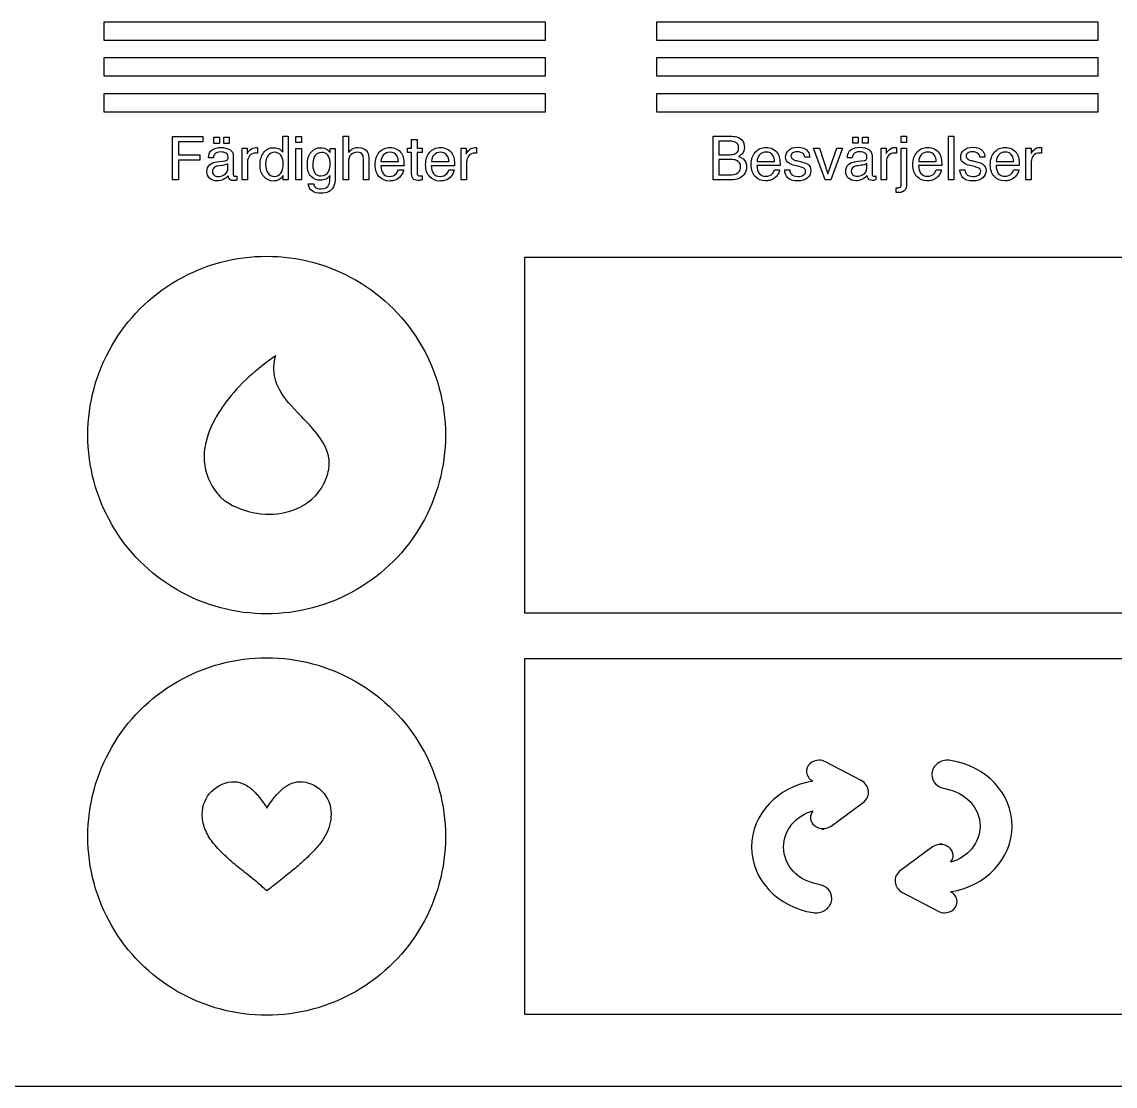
# Model space of a CAD drawing. Extents: x 4 to 970, y -4393 to 95029.
# Drawn here: x 169.9 to 322.6, y 43.5 to 192.3 of the extents above; entities that cross this region are included whole.
import ezdxf

# ---------------------------------------------------------------- set-up
doc = ezdxf.new("R2010")
doc.units = 0
doc.layers.get('0').update_dxf_attribs({"linetype": 'CONTINUOUS'})
doc.layers.add('Bottom', color=7, linetype='CONTINUOUS')
doc.layers.add('Top_etch', color=7, linetype='CONTINUOUS')

msp = doc.modelspace()

# ---------------------------------------------------------------- linework, layer by layer
at = {"color": 7}
for p, q in [((240.189023, 159.381337), (339.918143, 159.381337)), ((240.189023, 109.652217), (240.189023, 159.381337)), ((205.008372, 145.325694), (205.008372, 145.325694)), ((229.108146, 134.516788), (229.108146, 134.516788)), ((339.918143, 109.652217), (240.189023, 109.652217)), ((287.175409, 86.236802), (282.189415, 88.87356)), ((280.404827, 86.172508), (280.437265, 86.155311)), ((288.198499, 84.766486), (288.198632, 84.76646)), ((204.152204, 82.392483), (204.383819, 82.771683)), ((282.961893, 79.885347), (287.438431, 83.173271)), ((213.126388, 81.549805), (213.126388, 81.549805)), ((229.108146, 78.425131), (229.108146, 78.425131)), ((297.145253, 76.96485), (292.668741, 73.676926)), ((291.908646, 72.083711), (291.908831, 72.083763)), ((292.932028, 70.613458), (297.918074, 67.976673)), ((299.702636, 70.677725), (299.66988, 70.694923)), ((23.095017, 43.54609), (394.261525, 43.54609))]:
    msp.add_line(p, q, dxfattribs=at)
for points in [[(191.639617, 156.149252), (199.368153, 160.611324), (208.890101, 160.611324), (216.618636, 156.149252)], [(179.150108, 134.516788), (179.150108, 143.440931), (183.911082, 151.68718), (191.639617, 156.149252)], [(216.618636, 156.149252), (224.347171, 151.68718), (229.108146, 143.440931), (229.108146, 134.516788)], [(205.008372, 145.325694), (203.648016, 144.372117), (202.335233, 143.300856), (201.223586, 142.23825)], [(205.39334, 145.581832), (205.38699, 145.585271), (205.21382, 145.469339), (205.008372, 145.325694)], [(205.146775, 143.614102), (205.129577, 144.225014), (205.181409, 144.704399), (205.334947, 145.311851)], [(205.334947, 145.311851), (205.371697, 145.457224), (205.397653, 145.578371), (205.39334, 145.581832)], [(206.16759, 140.455699), (205.492824, 141.554651), (205.181383, 142.522074), (205.146775, 143.614102)], [(201.223586, 142.23825), (199.98867, 141.054499), (198.983015, 139.905358), (198.085469, 138.64719)], [(209.018079, 137.05674), (207.365756, 138.768335), (206.758008, 139.491737), (206.16759, 140.455699)], [(198.085469, 138.64719), (197.771885, 138.207609), (197.203084, 137.311142), (196.96734, 136.881946)], [(196.96734, 136.881946), (194.891128, 133.105709), (194.863003, 129.654831), (196.891643, 126.82525)], [(210.551445, 135.428216), (210.246487, 135.770881), (209.796642, 136.250266), (209.018079, 137.05674)], [(191.639617, 112.884323), (183.911082, 117.346395), (179.150108, 125.592644), (179.150108, 134.516788)], [(212.852579, 130.418037), (212.904491, 132.051755), (212.218902, 133.54356), (210.551445, 135.428216)], [(229.108146, 134.516788), (229.108146, 125.592644), (224.347171, 117.346395), (216.618636, 112.884323)], [(212.740132, 129.440232), (212.826624, 129.853853), (212.839615, 129.969804), (212.852579, 130.418037)], [(211.771227, 127.103882), (212.216733, 127.813439), (212.588737, 128.715097), (212.740132, 129.440232)], [(196.891643, 126.82525), (197.218218, 126.368362), (197.789189, 125.714185), (198.014111, 125.541118)], [(207.357104, 123.872791), (209.277609, 124.449093), (210.810975, 125.572273), (211.771227, 127.103882)], [(198.014111, 125.541118), (198.074648, 125.494395), (198.230382, 125.385366), (198.360133, 125.297103)], [(198.360133, 125.297103), (200.979191, 123.528396), (204.409302, 122.986709), (207.357104, 123.872791)], [(216.618636, 112.884323), (208.890101, 108.422251), (199.368153, 108.422251), (191.639617, 112.884323)], [(191.639617, 100.057596), (199.368153, 104.519668), (208.890101, 104.519668), (216.618636, 100.057596)], [(179.150108, 78.425131), (179.150108, 87.349275), (183.911082, 95.595524), (191.639617, 100.057596)], [(216.618636, 100.057596), (224.347171, 95.595524), (229.108146, 87.349275), (229.108146, 78.425131)], [(280.006814, 88.586514), (279.673519, 88.26449), (279.510853, 87.844093), (279.548741, 87.402742)], [(281.29851, 89.093667), (280.81128, 89.093667), (280.340454, 88.908803), (280.006814, 88.586514)], [(282.189415, 88.87356), (281.917397, 89.017573), (281.609237, 89.093667), (281.29851, 89.093667)], [(299.259829, 89.093588), (298.66957, 89.093588), (298.112172, 88.885863), (297.690188, 88.508806)], [(299.260041, 89.093588), (299.259935, 89.093588), (299.259935, 89.093588), (299.259829, 89.093588)], [(299.645512, 89.063425), (299.518195, 89.083269), (299.388416, 89.093588), (299.260041, 89.093588)], [(308.255265, 79.876986), (308.255265, 84.415516), (304.634284, 88.279095), (299.645512, 89.063425)], [(279.548741, 87.402742), (279.592609, 86.892731), (279.912596, 86.4327), (280.404827, 86.172508)], [(297.690188, 88.508806), (297.265453, 88.129182), (297.031482, 87.624198), (297.031482, 87.086856)], [(297.031482, 87.086856), (297.031482, 86.112342), (297.803853, 85.28335), (298.868087, 85.115816)], [(196.462921, 84.751749), (197.347721, 85.636513), (198.41507, 86.078913), (199.665006, 86.078913)], [(199.665006, 86.078913), (200.128449, 86.078913), (200.602501, 85.94564), (201.087023, 85.678776)], [(201.087023, 85.678776), (201.571544, 85.411912), (201.978872, 85.117061), (202.308901, 84.794047)], [(206.016444, 84.772969), (206.374565, 85.138104), (206.795887, 85.44709), (207.280408, 85.69989)], [(207.280408, 85.69989), (207.764965, 85.95269), (208.238947, 86.07909), (208.702425, 86.07909)], [(208.702425, 86.07909), (209.95236, 86.07909), (211.002227, 85.640215), (211.851849, 84.762429)], [(280.437265, 86.155311), (275.563164, 85.375557), (271.85188, 81.554947), (271.85188, 76.973263)], [(288.198632, 84.76646), (288.146244, 85.376086), (287.763683, 85.925837), (287.175409, 86.236802)], [(195.135757, 81.549664), (195.135757, 82.799565), (195.578121, 83.866985), (196.462921, 84.751749)], [(202.308901, 84.794047), (202.638929, 84.471033), (202.965468, 84.098883), (203.288482, 83.677526)], [(205.036862, 83.688065), (205.331784, 84.046187), (205.658323, 84.407833), (206.016444, 84.772969)], [(211.851849, 84.762429), (212.701541, 83.884644), (213.126388, 82.81377), (213.126388, 81.549805)], [(287.438431, 83.173271), (287.966883, 83.561203), (288.250966, 84.156833), (288.198499, 84.766486)], [(298.868087, 85.115816), (301.711749, 84.668273), (303.775764, 82.464955), (303.775764, 79.876854)], [(203.288482, 83.677526), (203.611497, 83.256169), (203.822175, 82.961248), (203.920482, 82.792726)], [(203.920482, 82.792726), (204.018789, 82.624205), (204.096018, 82.490791), (204.152204, 82.392483)], [(204.383819, 82.771683), (204.524248, 83.024483), (204.741941, 83.329944), (205.036862, 83.688065)], [(195.504418, 79.506187), (195.230539, 80.194372), (195.107664, 80.875543), (195.135757, 81.549664)], [(213.126388, 81.549805), (213.126388, 81.030177), (213.052719, 80.517527), (212.905276, 80.011963)], [(276.331408, 76.973343), (276.331408, 79.333241), (278.058475, 81.338068), (280.440678, 82.032097)], [(280.440678, 82.032097), (280.192234, 81.73198), (280.068171, 81.358177), (280.1009, 80.977679)], [(280.1009, 80.977679), (280.171888, 80.151174), (280.925342, 79.527895), (281.8535, 79.527816)], [(196.568278, 77.631372), (196.132892, 78.193052), (195.778296, 78.818037), (195.504418, 79.506187)], [(212.905276, 80.011963), (212.757727, 79.506363), (212.575283, 79.04292), (212.35759, 78.621599)], [(281.8535, 79.527816), (281.725733, 79.179333), (281.853606, 79.527816), (281.853606, 79.527816)], [(281.853606, 79.527816), (282.260165, 79.527816), (282.643493, 79.651535), (282.961893, 79.885347)], [(303.775764, 79.876854), (303.775764, 77.516956), (302.04867, 75.512128), (299.666494, 74.8181)], [(299.66988, 70.694923), (304.544008, 71.47465), (308.255265, 75.295276), (308.255265, 79.876986)], [(191.639617, 56.792667), (183.911082, 61.254739), (179.150108, 69.500988), (179.150108, 78.425131)], [(212.35759, 78.621599), (212.139791, 78.200278), (211.834366, 77.747374), (211.441208, 77.262852)], [(229.108146, 78.425131), (229.108146, 69.500988), (224.347171, 61.254739), (216.618636, 56.792667)], [(198.243059, 75.819687), (197.561888, 76.465715), (197.003663, 77.069622), (196.568278, 77.631372)], [(211.441208, 77.262852), (211.047909, 76.778331), (210.672234, 76.353414), (210.314042, 75.988349)], [(271.85188, 76.973263), (271.85188, 72.434707), (275.472888, 68.571139), (280.461659, 67.786835)], [(281.239058, 71.734392), (278.395422, 72.181924), (276.331408, 74.385242), (276.331408, 76.973343)], [(298.253513, 77.322381), (297.847007, 77.322381), (297.463652, 77.198662), (297.145253, 76.96485)], [(298.253619, 77.322381), (298.381439, 77.670864), (298.253513, 77.322381), (298.253513, 77.322381)], [(300.006271, 75.872517), (299.935284, 76.699023), (299.181777, 77.322302), (298.253619, 77.322381)], [(200.160102, 74.134436), (199.563209, 74.611872), (198.92423, 75.173623), (198.243059, 75.819687)], [(210.314042, 75.988349), (209.955885, 75.623213), (209.496002, 75.194842), (208.934217, 74.703307)], [(299.666494, 74.8181), (299.914937, 75.118217), (300.038948, 75.492047), (300.006271, 75.872517)], [(202.256205, 72.449115), (201.455683, 73.095143), (200.756994, 73.656858), (200.160102, 74.134436)], [(207.449, 73.449775), (207.0207, 73.105683), (206.476397, 72.670403), (205.816411, 72.143654)], [(208.934217, 74.703307), (208.372396, 74.2117), (207.877336, 73.793938), (207.449, 73.449775)], [(292.668741, 73.676926), (292.140288, 73.288993), (291.856152, 72.693363), (291.908646, 72.083711)], [(204.173247, 70.826994), (203.69574, 71.26238), (203.056726, 71.802981), (202.256205, 72.449115)], [(205.816411, 72.143654), (205.156353, 71.616941), (204.608632, 71.178101), (204.173247, 70.826994)], [(291.908831, 72.083763), (291.961192, 71.474148), (292.343779, 70.924396), (292.932028, 70.613458)], [(283.07569, 69.763352), (283.07569, 70.737865), (282.303265, 71.566858), (281.239058, 71.734392)], [(300.558721, 69.447492), (300.51488, 69.957503), (300.194866, 70.417534), (299.702636, 70.677725)], [(282.416983, 68.341402), (282.841719, 68.721026), (283.07569, 69.226009), (283.07569, 69.763352)], [(300.100675, 68.263746), (300.43397, 68.585744), (300.59661, 69.006141), (300.558721, 69.447492)], [(280.461659, 67.786835), (280.588977, 67.766727), (280.718729, 67.756619), (280.847104, 67.756619)], [(280.847104, 67.756619), (280.84721, 67.756619), (280.84721, 67.756619), (280.847316, 67.756619)], [(280.847316, 67.756619), (281.437601, 67.756619), (281.994999, 67.964344), (282.416983, 68.341402)], [(297.918074, 67.976673), (298.190039, 67.832687), (298.498226, 67.756567), (298.808979, 67.756567)], [(298.808979, 67.756567), (299.296209, 67.756567), (299.767035, 67.941431), (300.100675, 68.263746)], [(216.618636, 56.792667), (208.890101, 52.330595), (199.368153, 52.330595), (191.639617, 56.792667)]]:
    msp.add_open_spline(points, degree=3, dxfattribs=at)
at = {"layer": 'Bottom', "color": 7}
for p, q in [((181.422585, 192.250058), (243.018699, 192.250058)), ((181.422585, 189.653944), (181.422585, 192.250058)), ((243.018699, 192.250058), (243.018699, 189.653944)), ((258.612235, 192.250058), (320.208349, 192.250058)), ((258.612235, 189.653944), (258.612235, 192.250058)), ((320.208349, 192.250058), (320.208349, 189.653944)), ((243.018699, 189.653944), (181.422585, 189.653944)), ((320.208349, 189.653944), (258.612235, 189.653944)), ((181.422585, 187.250057), (243.018699, 187.250057)), ((181.422585, 184.653944), (181.422585, 187.250057)), ((243.018699, 187.250057), (243.018699, 184.653944)), ((258.612235, 187.250057), (320.208349, 187.250057)), ((258.612235, 184.653944), (258.612235, 187.250057)), ((320.208349, 187.250057), (320.208349, 184.653944)), ((243.018699, 184.653944), (181.422585, 184.653944)), ((320.208349, 184.653944), (258.612235, 184.653944)), ((181.422585, 182.25007), (243.018699, 182.25007)), ((181.422585, 179.653956), (181.422585, 182.25007)), ((243.018699, 182.25007), (243.018699, 179.653956)), ((258.612235, 182.25007), (320.208349, 182.25007)), ((258.612235, 179.653956), (258.612235, 182.25007)), ((320.208349, 182.25007), (320.208349, 179.653956)), ((243.018699, 179.653956), (181.422585, 179.653956)), ((320.208349, 179.653956), (258.612235, 179.653956)), ((240.189023, 103.28967), (339.918143, 103.28967)), ((240.189023, 53.56055), (240.189023, 103.28967)), ((339.918143, 53.56055), (240.189023, 53.56055))]:
    msp.add_line(p, q, dxfattribs=at)
at = {"layer": 'Top_etch', "color": 7}
for p, q in [((190.982939, 176.235369), (195.192065, 176.235369)), ((190.982939, 170.167452), (190.982939, 176.235369)), ((195.192065, 176.235369), (195.192065, 175.491853)), ((196.757581, 176.136235), (197.530011, 176.136235)), ((196.757581, 175.277062), (196.757581, 176.136235)), ((197.530011, 176.136235), (197.530011, 175.277062)), ((198.120693, 176.136235), (198.893123, 176.136235)), ((198.120693, 175.277062), (198.120693, 176.136235)), ((198.893123, 176.136235), (198.893123, 175.277062)), ((206.402636, 174.021344), (206.402636, 176.256023)), ((206.402636, 176.256023), (207.117238, 176.256023)), ((207.117238, 176.256023), (207.117238, 170.167452)), ((208.220119, 176.235369), (208.976026, 176.235369)), ((208.220119, 175.392719), (208.220119, 176.235369)), ((208.976026, 176.235369), (208.976026, 175.392719)), ((214.812629, 176.256023), (215.556145, 176.256023)), ((214.812629, 170.167452), (214.812629, 176.256023)), ((215.556145, 176.256023), (215.556145, 173.99243)), ((224.379203, 175.826437), (225.130979, 175.826437)), ((224.379203, 174.591376), (224.379203, 175.826437)), ((225.130979, 175.826437), (225.130979, 174.591373)), ((266.47902, 176.256025), (269.085457, 176.256025)), ((266.47902, 170.188108), (266.47902, 176.256025)), ((286.000428, 176.156889), (286.772879, 176.156889)), ((286.000428, 175.297715), (286.000428, 176.156889)), ((286.772879, 176.156889), (286.772879, 175.297715)), ((287.363561, 176.156889), (288.135986, 176.156889)), ((287.363561, 175.297715), (287.363561, 176.156889)), ((288.135986, 176.156889), (288.135986, 175.297715)), ((292.75405, 175.396849), (292.75405, 176.256025)), ((292.75405, 176.256025), (293.497556, 176.256025)), ((293.497556, 176.256025), (293.497556, 175.396849)), ((299.367205, 176.256025), (300.11071, 176.256025)), ((299.367205, 170.188108), (299.367205, 176.256025)), ((300.11071, 176.256025), (300.11071, 170.188108)), ((195.192065, 175.491853), (191.804938, 175.491853)), ((191.804938, 175.491853), (191.804938, 173.649586)), ((197.530011, 175.277062), (196.757581, 175.277062)), ((197.732412, 174.69877), (197.732412, 174.69877)), ((198.893123, 175.277062), (198.120693, 175.277062)), ((200.706477, 174.591373), (201.412816, 174.591373)), ((200.706477, 170.167426), (200.706477, 174.591373)), ((201.412816, 174.591373), (201.412816, 173.827203)), ((202.858542, 174.669846), (202.858542, 173.885023)), ((205.101484, 174.669856), (205.101484, 174.669856)), ((208.976026, 175.392719), (208.220119, 175.392719)), ((208.220119, 174.57072), (208.976026, 174.57072)), ((208.220119, 170.167452), (208.220119, 174.57072)), ((208.976026, 174.57072), (208.976026, 170.167452)), ((211.665077, 174.669856), (211.665077, 174.669856)), ((211.75182, 174.69877), (211.75182, 174.69877)), ((213.003405, 173.99243), (213.003405, 174.550066)), ((213.003405, 174.550066), (213.689094, 174.550066)), ((213.689094, 174.550066), (213.689094, 170.52682)), ((221.293611, 174.69877), (221.293611, 174.69877)), ((221.363831, 174.69051), (221.363831, 174.69051)), ((223.78026, 173.98417), (223.78026, 174.591376)), ((223.78026, 174.591376), (224.379203, 174.591376)), ((225.130979, 174.591373), (225.837321, 174.591373)), ((225.837321, 174.591373), (225.837321, 173.984167)), ((228.348752, 174.69877), (228.348752, 174.69877)), ((228.418972, 174.69051), (228.418972, 174.69051)), ((231.306296, 174.591373), (232.012636, 174.591373)), ((231.306296, 170.167426), (231.306296, 174.591373)), ((232.012636, 174.591373), (232.012636, 173.827203)), ((233.458361, 174.669846), (233.458361, 173.885023)), ((268.750865, 175.570337), (267.284491, 175.570337)), ((267.284491, 175.570337), (267.284491, 173.690895)), ((273.823298, 174.719426), (273.823298, 174.719426)), ((273.893518, 174.711163), (273.893518, 174.711163)), ((278.300921, 174.719426), (278.300921, 174.719426)), ((282.121769, 170.188108), (280.490163, 174.612029)), ((280.490163, 174.612029), (281.353472, 174.612029)), ((281.353472, 174.612029), (282.534836, 171.010105)), ((282.534836, 171.010105), (283.769885, 174.612029)), ((284.583637, 174.612029), (282.914857, 170.188108)), ((283.769885, 174.612029), (284.583637, 174.612029)), ((286.772879, 175.297715), (286.000428, 175.297715)), ((286.975259, 174.719426), (286.975259, 174.719426)), ((288.135986, 175.297715), (287.363561, 175.297715)), ((289.949334, 174.612029), (290.655666, 174.612029)), ((289.949334, 170.188108), (289.949334, 174.612029)), ((290.655666, 174.612029), (290.655666, 173.847859)), ((292.101402, 174.690499), (292.101402, 173.905676)), ((293.497556, 175.396849), (292.75405, 175.396849)), ((292.75405, 169.609816), (292.75405, 174.591376)), ((292.75405, 174.591376), (293.497556, 174.591376)), ((293.497556, 174.591376), (293.497556, 169.531336)), ((296.409666, 174.719426), (296.409666, 174.719426)), ((296.479886, 174.711163), (296.479886, 174.711163)), ((302.770858, 174.719426), (302.770858, 174.719426)), ((307.231944, 174.719426), (307.231944, 174.719426)), ((307.302165, 174.711163), (307.302165, 174.711163)), ((310.189483, 174.612029), (310.895841, 174.612029)), ((310.189483, 170.188108), (310.189483, 174.612029)), ((310.895841, 174.612029), (310.895841, 173.847859)), ((312.341551, 174.690499), (312.341551, 173.905676)), ((191.804938, 173.649586), (194.783133, 173.649586)), ((194.783133, 172.926723), (191.804938, 172.926723)), ((191.804938, 172.926723), (191.804938, 170.167452)), ((194.783133, 173.649586), (194.783133, 172.926723)), ((196.691491, 173.240654), (195.997542, 173.240654)), ((197.162383, 172.699555), (198.347878, 172.848242)), ((199.463152, 173.476099), (199.463152, 170.927492)), ((201.449993, 172.711903), (201.449993, 170.167426)), ((217.654513, 170.167452), (217.654513, 172.955639)), ((218.418683, 173.005206), (218.418683, 170.167452)), ((220.091593, 172.732582), (222.549326, 172.732582)), ((224.379203, 173.98417), (223.78026, 173.98417)), ((224.379203, 171.055545), (224.379203, 173.98417)), ((225.837321, 173.984167), (225.130979, 173.984167)), ((225.130979, 173.984167), (225.130979, 171.096849)), ((227.146734, 172.732582), (229.604467, 172.732582)), ((232.049812, 172.711903), (232.049812, 170.167426)), ((267.284491, 173.690895), (268.779784, 173.690895)), ((268.916097, 173.02586), (267.284491, 173.02586)), ((267.284491, 173.02586), (267.284491, 170.890318)), ((272.621269, 172.753238), (275.07901, 172.753238)), ((278.139816, 172.860635), (278.631359, 172.740845)), ((279.990338, 173.339791), (279.288134, 173.339791)), ((285.934362, 173.261307), (285.240413, 173.261307)), ((286.405241, 172.720211), (287.590733, 172.868896)), ((288.706004, 173.496755), (288.706004, 170.948145)), ((290.69284, 172.732585), (290.69284, 170.188108)), ((295.207637, 172.753238), (297.665378, 172.753238)), ((302.609753, 172.860635), (303.101296, 172.740845)), ((304.460301, 173.339791), (303.758071, 173.339791)), ((306.029942, 172.753238), (308.487657, 172.753238)), ((310.933015, 172.732585), (310.933015, 170.188108)), ((196.546917, 171.344687), (196.546917, 171.344687)), ((197.947206, 172.19147), (197.496967, 172.13364)), ((198.719636, 171.819712), (198.719636, 172.418654)), ((203.982079, 172.327781), (203.982079, 172.327781)), ((213.003405, 172.398001), (213.003405, 172.398001)), ((215.556145, 172.513658), (215.556145, 170.167452)), ((223.313495, 172.1419), (220.070939, 172.1419)), ((222.520412, 171.555351), (223.251535, 171.555351)), ((230.368636, 172.1419), (227.12608, 172.1419)), ((229.575553, 171.555351), (230.306676, 171.555351)), ((275.84318, 172.162556), (272.600632, 172.162556)), ((275.050091, 171.576004), (275.781214, 171.576004)), ((276.487572, 171.576004), (277.202159, 171.576004)), ((278.51571, 172.026245), (277.925027, 172.174947)), ((285.789767, 171.36534), (285.789767, 171.36534)), ((287.190074, 172.212123), (286.739833, 172.154293)), ((287.962499, 171.840365), (287.962499, 172.439308)), ((298.429548, 172.162556), (295.187, 172.162556)), ((297.636459, 171.576004), (298.367582, 171.576004)), ((300.957509, 171.576004), (301.672096, 171.576004)), ((302.985646, 172.026245), (302.394964, 172.174947)), ((309.251826, 172.162556), (306.009278, 172.162556)), ((308.458764, 171.576004), (309.189887, 171.576004)), ((191.804938, 170.167452), (190.982939, 170.167452)), ((199.9547, 170.696182), (199.9547, 170.146807)), ((201.449993, 170.167426), (200.706477, 170.167426)), ((206.448073, 170.167452), (206.448073, 170.782918)), ((207.117238, 170.167452), (206.448073, 170.167452)), ((208.976026, 170.167452), (208.220119, 170.167452)), ((209.946729, 169.618077), (210.702636, 169.618077)), ((215.556145, 170.167452), (214.812629, 170.167452)), ((218.418683, 170.167452), (217.654513, 170.167452)), ((225.837321, 170.753994), (225.837321, 170.167442)), ((232.049812, 170.167426), (231.306296, 170.167426)), ((269.044129, 170.188108), (266.47902, 170.188108)), ((267.284491, 170.890318), (269.056538, 170.890318)), ((282.914857, 170.188108), (282.121769, 170.188108)), ((289.197547, 170.716838), (289.197547, 170.167463)), ((290.69284, 170.188108), (289.949334, 170.188108)), ((300.11071, 170.188108), (299.367205, 170.188108)), ((310.933015, 170.188108), (310.189483, 170.188108)), ((292.051846, 168.424332), (292.051846, 169.068701))]:
    msp.add_line(p, q, dxfattribs=at)
for points in [[(269.085457, 176.256025), (269.795916, 176.256025), (270.301226, 176.043986), (270.601387, 175.619906)], [(195.997542, 173.240654), (196.011318, 173.785898), (196.187558, 174.16454), (196.526264, 174.376579)], [(196.526264, 174.376579), (196.867731, 174.591373), (197.262896, 174.69877), (197.711759, 174.69877)], [(197.711759, 174.69877), (198.23222, 174.69877), (198.654923, 174.599635), (198.979867, 174.401365)], [(198.979867, 174.401365), (199.302057, 174.203093), (199.463152, 173.894671), (199.463152, 173.476099)], [(201.412816, 173.827203), (201.470645, 173.975908), (201.612465, 174.15628), (201.838274, 174.368319)], [(201.838274, 174.368319), (202.064082, 174.583113), (202.324312, 174.69051), (202.618964, 174.69051)], [(202.618964, 174.69051), (202.63274, 174.69051), (202.656148, 174.689134), (202.689187, 174.686382)], [(202.689187, 174.686382), (202.722232, 174.683631), (202.778684, 174.678118), (202.858542, 174.669846)], [(203.688802, 173.959384), (204.019254, 174.433032), (204.490148, 174.669856), (205.101484, 174.669856)], [(205.101484, 174.669856), (205.440196, 174.669856), (205.723834, 174.598258), (205.952397, 174.455062)], [(205.952397, 174.455062), (206.084577, 174.372449), (206.234657, 174.227876), (206.402636, 174.021344)], [(210.351531, 174.046128), (210.715028, 174.461947), (211.152877, 174.669856), (211.665077, 174.669856)], [(211.665077, 174.669856), (212.012051, 174.669856), (212.314966, 174.584489), (212.57382, 174.413756)], [(212.57382, 174.413756), (212.714261, 174.317373), (212.857456, 174.176931), (213.003405, 173.99243)], [(215.556145, 173.99243), (215.732386, 174.215485), (215.890727, 174.372449), (216.03117, 174.463323)], [(216.03117, 174.463323), (216.270747, 174.620288), (216.56953, 174.69877), (216.92752, 174.69877)], [(216.92752, 174.69877), (217.569147, 174.69877), (218.004241, 174.474338), (218.232802, 174.025474)], [(219.852015, 174.025474), (220.237541, 174.468831), (220.74148, 174.69051), (221.363831, 174.69051)], [(221.363831, 174.69051), (221.677759, 174.69051), (221.98205, 174.616158), (222.276704, 174.467455)], [(222.276704, 174.467455), (222.571357, 174.321506), (222.795788, 174.131496), (222.949998, 173.897426)], [(226.907156, 174.025474), (227.292682, 174.468831), (227.796621, 174.69051), (228.418972, 174.69051)], [(228.418972, 174.69051), (228.7329, 174.69051), (229.037191, 174.616158), (229.331845, 174.467455)], [(229.331845, 174.467455), (229.626498, 174.321506), (229.850929, 174.131496), (230.005139, 173.897426)], [(232.012636, 173.827203), (232.070465, 173.975908), (232.212284, 174.15628), (232.438093, 174.368319)], [(232.438093, 174.368319), (232.663901, 174.583113), (232.924131, 174.69051), (233.218784, 174.69051)], [(233.218784, 174.69051), (233.23256, 174.69051), (233.255966, 174.689134), (233.289004, 174.686382)], [(233.289004, 174.686382), (233.32205, 174.683631), (233.378503, 174.678118), (233.458361, 174.669846)], [(269.560463, 175.454679), (269.37873, 175.531784), (269.108864, 175.570337), (268.750865, 175.570337)], [(270.043751, 174.653333), (270.043751, 175.049876), (269.882655, 175.316992), (269.560463, 175.454679)], [(269.589382, 173.835466), (269.892295, 173.986924), (270.043751, 174.259547), (270.043751, 174.653333)], [(270.865759, 174.75247), (270.865759, 174.369697), (270.756989, 174.055768), (270.539448, 173.810683)], [(270.601387, 175.619906), (270.777635, 175.369312), (270.865759, 175.080167), (270.865759, 174.75247)], [(272.381715, 174.04613), (272.767231, 174.489485), (273.271165, 174.711163), (273.893518, 174.711163)], [(273.893518, 174.711163), (274.207455, 174.711163), (274.511744, 174.636812), (274.806384, 174.488109)], [(274.806384, 174.488109), (275.101041, 174.342159), (275.325478, 174.15215), (275.479695, 173.91808)], [(276.611477, 173.323267), (276.611477, 173.741838), (276.761557, 174.080551), (277.061718, 174.339405)], [(277.061718, 174.339405), (277.364631, 174.598259), (277.77081, 174.727686), (278.280257, 174.727686)], [(278.280257, 174.727686), (278.946672, 174.727686), (279.427208, 174.532169), (279.721866, 174.141134)], [(279.721866, 174.141134), (279.906368, 173.893295), (279.995859, 173.626181), (279.990338, 173.339791)], [(285.240413, 173.261307), (285.254171, 173.806552), (285.43041, 174.185194), (285.769129, 174.397235)], [(285.769129, 174.397235), (286.110601, 174.612029), (286.505765, 174.719426), (286.954621, 174.719426)], [(286.954621, 174.719426), (287.475075, 174.719426), (287.897773, 174.62029), (288.222716, 174.422018)], [(288.222716, 174.422018), (288.544908, 174.223747), (288.706004, 173.915326), (288.706004, 173.496755)], [(290.655666, 173.847859), (290.713504, 173.996562), (290.855329, 174.176933), (291.081142, 174.388972)], [(291.081142, 174.388972), (291.306938, 174.603766), (291.567164, 174.711163), (291.861822, 174.711163)], [(291.861822, 174.711163), (291.87558, 174.711163), (291.898987, 174.709787), (291.932042, 174.707036)], [(291.932042, 174.707036), (291.96508, 174.704284), (292.021533, 174.698772), (292.101402, 174.690499)], [(294.968057, 174.04613), (295.35359, 174.489485), (295.857533, 174.711163), (296.479886, 174.711163)], [(296.479886, 174.711163), (296.793823, 174.711163), (297.098111, 174.636812), (297.392751, 174.488109)], [(297.392751, 174.488109), (297.687409, 174.342159), (297.911846, 174.15215), (298.066063, 173.91808)], [(301.081414, 173.323267), (301.081414, 173.741838), (301.231494, 174.080551), (301.531655, 174.339405)], [(301.531655, 174.339405), (301.834568, 174.598259), (302.240747, 174.727686), (302.750194, 174.727686)], [(302.750194, 174.727686), (303.416608, 174.727686), (303.897145, 174.532169), (304.191802, 174.141134)], [(304.191802, 174.141134), (304.376305, 173.893295), (304.465805, 173.626181), (304.460301, 173.339791)], [(305.790362, 174.04613), (306.175877, 174.489485), (306.679812, 174.711163), (307.302165, 174.711163)], [(307.302165, 174.711163), (307.616102, 174.711163), (307.920399, 174.636812), (308.215056, 174.488109)], [(308.215056, 174.488109), (308.509696, 174.342159), (308.734125, 174.15215), (308.888342, 173.91808)], [(310.895841, 173.847859), (310.953662, 173.996562), (311.095478, 174.176933), (311.321291, 174.388972)], [(311.321291, 174.388972), (311.547104, 174.603766), (311.807331, 174.711163), (312.101971, 174.711163)], [(312.101971, 174.711163), (312.115729, 174.711163), (312.139136, 174.709787), (312.172191, 174.707036)], [(312.172191, 174.707036), (312.205247, 174.704284), (312.2617, 174.698772), (312.341551, 174.690499)], [(196.154506, 172.28236), (196.410606, 172.508167), (196.746566, 172.647232), (197.162383, 172.699555)], [(196.869108, 173.756983), (196.778234, 173.641325), (196.719029, 173.469215), (196.691491, 173.240654)], [(197.695238, 174.070911), (197.306957, 174.070911), (197.03158, 173.966268), (196.869108, 173.756983)], [(198.467668, 173.897426), (198.288674, 174.013083), (198.031197, 174.070911), (197.695238, 174.070911)], [(198.347878, 172.848242), (198.518612, 172.870272), (198.632893, 172.941869), (198.690722, 173.063034)], [(198.740289, 173.348048), (198.740289, 173.601396), (198.649415, 173.784522), (198.467668, 173.897426)], [(198.690722, 173.063034), (198.723767, 173.129125), (198.740289, 173.22413), (198.740289, 173.348048)], [(201.751531, 173.542162), (201.550505, 173.302586), (201.449993, 173.025832), (201.449993, 172.711903)], [(202.614834, 173.90566), (202.240324, 173.90566), (201.952556, 173.784494), (201.751531, 173.542162)], [(202.734624, 173.901533), (202.698824, 173.904284), (202.658894, 173.90566), (202.614834, 173.90566)], [(202.858542, 173.885023), (202.814482, 173.893278), (202.773176, 173.898781), (202.734624, 173.901533)], [(203.197256, 172.286474), (203.197256, 172.930854), (203.361105, 173.488491), (203.688802, 173.959384)], [(204.329054, 173.591759), (204.097737, 173.305367), (203.982079, 172.884041), (203.982079, 172.327781)], [(205.241925, 174.021344), (204.867414, 174.021344), (204.563124, 173.878149), (204.329054, 173.591759)], [(206.088708, 173.616542), (205.860145, 173.88641), (205.577884, 174.021344), (205.241925, 174.021344)], [(206.431552, 172.377348), (206.431552, 172.936361), (206.317271, 173.349426), (206.088708, 173.616542)], [(209.810416, 172.311257), (209.810416, 173.05202), (209.990788, 173.63031), (210.351531, 174.046128)], [(210.72742, 173.277828), (210.62553, 173.01622), (210.574586, 172.673377), (210.574586, 172.249297)], [(211.801387, 174.013084), (211.278172, 174.013084), (210.920183, 173.767998), (210.72742, 173.277828)], [(212.664694, 173.616542), (212.438884, 173.880903), (212.151115, 174.013084), (211.801387, 174.013084)], [(213.003405, 172.398001), (213.003405, 172.946001), (212.890501, 173.352181), (212.664694, 173.616542)], [(215.932033, 173.715676), (215.681441, 173.503637), (215.556145, 173.102965), (215.556145, 172.513658)], [(216.770556, 174.033737), (216.462133, 174.033737), (216.182625, 173.927717), (215.932033, 173.715676)], [(217.530593, 173.670239), (217.395659, 173.912571), (217.142313, 174.033737), (216.770556, 174.033737)], [(217.654513, 172.955639), (217.654513, 173.280583), (217.613206, 173.518783), (217.530593, 173.670239)], [(218.232802, 174.025474), (218.356722, 173.780391), (218.418683, 173.440301), (218.418683, 173.005206)], [(219.273726, 172.294734), (219.273726, 173.005206), (219.466489, 173.582119), (219.852015, 174.025474)], [(220.459221, 173.670239), (220.227904, 173.425154), (220.105362, 173.112602), (220.091593, 172.732582)], [(221.318394, 174.041997), (220.976926, 174.041997), (220.690535, 173.918078), (220.459221, 173.670239)], [(222.338662, 173.505015), (222.134885, 173.863003), (221.794796, 174.041997), (221.318394, 174.041997)], [(222.549326, 172.732582), (222.519035, 173.054773), (222.448813, 173.31225), (222.338662, 173.505015)], [(222.949998, 173.897426), (223.098702, 173.67437), (223.197838, 173.414139), (223.247405, 173.116734)], [(223.247405, 173.116734), (223.291465, 172.912955), (223.313495, 172.588011), (223.313495, 172.1419)], [(226.328867, 172.294734), (226.328867, 173.005206), (226.52163, 173.582119), (226.907156, 174.025474)], [(227.514362, 173.670239), (227.283045, 173.425154), (227.160503, 173.112602), (227.146734, 172.732582)], [(228.373535, 174.041997), (228.032069, 174.041997), (227.745678, 173.918078), (227.514362, 173.670239)], [(229.393803, 173.505015), (229.190026, 173.863003), (228.849937, 174.041997), (228.373535, 174.041997)], [(229.604467, 172.732582), (229.574176, 173.054773), (229.503954, 173.31225), (229.393803, 173.505015)], [(230.005139, 173.897426), (230.153843, 173.67437), (230.252979, 173.414139), (230.302546, 173.116734)], [(230.302546, 173.116734), (230.346606, 172.912955), (230.368636, 172.588011), (230.368636, 172.1419)], [(232.35135, 173.542162), (232.150325, 173.302586), (232.049812, 173.025832), (232.049812, 172.711903)], [(233.214653, 173.90566), (232.840141, 173.90566), (232.552373, 173.784494), (232.35135, 173.542162)], [(233.334444, 173.901533), (233.298644, 173.904284), (233.258714, 173.90566), (233.214653, 173.90566)], [(233.458361, 173.885023), (233.414301, 173.893278), (233.372995, 173.898781), (233.334444, 173.901533)], [(268.779784, 173.690895), (269.126758, 173.690895), (269.396625, 173.739086), (269.589382, 173.835466)], [(269.74636, 172.897809), (269.537074, 172.983176), (269.26032, 173.02586), (268.916097, 173.02586)], [(270.337042, 171.997329), (270.337042, 172.437931), (270.140148, 172.738091), (269.74636, 172.897809)], [(270.539448, 173.810683), (270.426542, 173.681256), (270.264061, 173.562844), (270.052006, 173.455448)], [(270.052006, 173.455448), (270.363192, 173.337036), (270.595893, 173.203479), (270.750109, 173.054776)], [(270.750109, 173.054776), (271.022718, 172.790413), (271.159023, 172.42554), (271.159023, 171.960155)], [(271.803416, 172.31539), (271.803416, 173.02586), (271.996182, 173.602773), (272.381715, 174.04613)], [(272.988908, 173.690895), (272.757591, 173.44581), (272.635045, 173.133258), (272.621269, 172.753238)], [(273.848089, 174.062653), (273.506618, 174.062653), (273.220224, 173.938734), (272.988908, 173.690895)], [(274.868349, 173.525668), (274.664567, 173.883658), (274.32448, 174.062653), (273.848089, 174.062653)], [(275.07901, 172.753238), (275.048724, 173.075429), (274.978504, 173.332905), (274.868349, 173.525668)], [(275.479695, 173.91808), (275.628391, 173.695025), (275.727522, 173.434795), (275.777087, 173.137387)], [(275.777087, 173.137387), (275.821149, 172.933608), (275.84318, 172.608665), (275.84318, 172.162556)], [(277.090637, 172.488877), (276.771197, 172.689901), (276.611477, 172.968031), (276.611477, 173.323267)], [(277.58218, 173.93047), (277.438988, 173.823074), (277.367391, 173.681256), (277.367391, 173.505015)], [(277.367391, 173.505015), (277.367391, 173.312252), (277.462395, 173.158041), (277.652401, 173.042383)], [(278.222445, 174.091567), (277.941546, 174.091567), (277.728124, 174.037868), (277.58218, 173.93047)], [(277.652401, 173.042383), (277.762555, 172.973538), (277.925027, 172.912956), (278.139816, 172.860635)], [(279.110519, 173.79829), (278.939793, 173.993808), (278.643768, 174.091567), (278.222445, 174.091567)], [(278.631359, 172.740845), (279.165588, 172.611418), (279.523578, 172.486122), (279.705329, 172.364957)], [(279.288134, 173.339791), (279.274376, 173.507769), (279.215171, 173.660602), (279.110519, 173.79829)], [(285.397363, 172.303016), (285.653462, 172.528825), (285.989421, 172.66789), (286.405241, 172.720211)], [(286.111976, 173.777639), (286.021101, 173.661981), (285.961896, 173.48987), (285.934362, 173.261307)], [(286.938085, 174.091567), (286.549818, 174.091567), (286.274448, 173.986924), (286.111976, 173.777639)], [(287.710536, 173.91808), (287.531537, 174.033738), (287.274053, 174.091567), (286.938085, 174.091567)], [(287.590733, 172.868896), (287.761477, 172.890927), (287.87576, 172.962525), (287.93358, 173.08369)], [(287.983136, 173.368704), (287.983136, 173.62205), (287.89227, 173.805175), (287.710536, 173.91808)], [(287.93358, 173.08369), (287.966617, 173.149779), (287.983136, 173.244784), (287.983136, 173.368704)], [(290.994386, 173.562845), (290.793355, 173.323266), (290.69284, 173.046513), (290.69284, 172.732585)], [(291.857695, 173.92634), (291.483186, 173.92634), (291.195416, 173.805175), (290.994386, 173.562845)], [(291.977471, 173.922213), (291.941682, 173.924964), (291.901757, 173.92634), (291.857695, 173.92634)], [(292.101402, 173.905676), (292.05734, 173.913931), (292.01603, 173.919443), (291.977471, 173.922213)], [(294.389784, 172.31539), (294.389784, 173.02586), (294.582541, 173.602773), (294.968057, 174.04613)], [(295.575276, 173.690895), (295.343959, 173.44581), (295.221413, 173.133258), (295.207637, 172.753238)], [(296.434457, 174.062653), (296.092986, 174.062653), (295.806592, 173.938734), (295.575276, 173.690895)], [(297.454717, 173.525668), (297.250935, 173.883658), (296.910848, 174.062653), (296.434457, 174.062653)], [(297.665378, 172.753238), (297.635092, 173.075429), (297.564872, 173.332905), (297.454717, 173.525668)], [(298.066063, 173.91808), (298.214759, 173.695025), (298.31389, 173.434795), (298.363455, 173.137387)], [(298.363455, 173.137387), (298.407517, 172.933608), (298.429548, 172.608665), (298.429548, 172.162556)], [(301.560574, 172.488877), (301.241134, 172.689901), (301.081414, 172.968031), (301.081414, 173.323267)], [(302.052117, 173.93047), (301.908924, 173.823074), (301.837328, 173.681256), (301.837328, 173.505015)], [(301.837328, 173.505015), (301.837328, 173.312252), (301.932331, 173.158041), (302.122337, 173.042383)], [(302.692382, 174.091567), (302.4115, 174.091567), (302.198079, 174.037868), (302.052117, 173.93047)], [(302.122337, 173.042383), (302.232492, 172.973538), (302.394964, 172.912956), (302.609753, 172.860635)], [(303.580456, 173.79829), (303.409729, 173.993808), (303.113705, 174.091567), (302.692382, 174.091567)], [(303.101296, 172.740845), (303.635542, 172.611418), (303.993532, 172.486122), (304.175266, 172.364957)], [(303.758071, 173.339791), (303.744312, 173.507769), (303.685108, 173.660602), (303.580456, 173.79829)], [(305.212062, 172.31539), (305.212062, 173.02586), (305.404829, 173.602773), (305.790362, 174.04613)], [(306.397554, 173.690895), (306.166238, 173.44581), (306.0437, 173.133258), (306.029942, 172.753238)], [(307.256736, 174.062653), (306.915264, 174.062653), (306.628871, 173.938734), (306.397554, 173.690895)], [(308.276995, 173.525668), (308.073231, 173.883658), (307.733144, 174.062653), (307.256736, 174.062653)], [(308.487657, 172.753238), (308.457371, 173.075429), (308.38715, 173.332905), (308.276995, 173.525668)], [(308.888342, 173.91808), (309.037038, 173.695025), (309.136177, 173.434795), (309.18576, 173.137387)], [(309.18576, 173.137387), (309.229804, 172.933608), (309.251826, 172.608665), (309.251826, 172.162556)], [(311.234534, 173.562845), (311.033522, 173.323266), (310.933015, 173.046513), (310.933015, 172.732585)], [(312.097843, 173.92634), (311.723334, 173.92634), (311.435565, 173.805175), (311.234534, 173.562845)], [(312.217647, 173.922213), (312.18184, 173.924964), (312.141905, 173.92634), (312.097843, 173.92634)], [(312.341551, 173.905676), (312.297489, 173.913931), (312.256188, 173.919443), (312.217647, 173.922213)], [(195.770357, 171.328179), (195.770357, 171.73849), (195.898407, 172.05655), (196.154506, 172.28236)], [(196.158636, 170.390523), (195.899783, 170.641116), (195.770357, 170.953669), (195.770357, 171.328179)], [(196.889762, 171.964283), (196.661199, 171.834856), (196.546917, 171.628324), (196.546917, 171.344687)], [(196.546917, 171.344687), (196.546917, 171.129893), (196.6254, 170.960536), (196.782365, 170.836618)], [(197.496967, 172.13364), (197.227097, 172.097842), (197.024696, 172.041389), (196.889762, 171.964283)], [(198.368531, 172.274081), (198.225337, 172.235529), (198.084895, 172.207992), (197.947206, 172.19147)], [(198.10004, 170.832488), (198.513104, 171.033511), (198.719636, 171.362586), (198.719636, 171.819712)], [(198.719636, 172.418654), (198.628762, 172.360825), (198.511727, 172.312634), (198.368531, 172.274081)], [(203.738372, 170.630084), (203.377628, 171.045903), (203.197256, 171.598033), (203.197256, 172.286474)], [(203.982079, 172.327781), (203.982079, 171.854132), (204.082592, 171.457591), (204.283617, 171.138156)], [(204.283617, 171.138156), (204.48464, 170.818719), (204.80683, 170.659001), (205.250187, 170.659001)], [(205.250187, 170.659001), (205.594407, 170.659001), (205.876667, 170.806327), (206.096968, 171.100979)], [(206.096968, 171.100979), (206.320024, 171.398385), (206.431552, 171.823841), (206.431552, 172.377348)], [(210.347401, 170.621824), (209.989411, 170.96329), (209.810416, 171.526434), (209.810416, 172.311257)], [(210.574586, 172.249297), (210.574586, 171.750866), (210.675098, 171.370847), (210.876123, 171.109239)], [(210.876123, 171.109239), (211.079902, 170.850385), (211.352524, 170.720958), (211.69399, 170.720958)], [(211.69399, 170.720958), (212.228221, 170.720958), (212.60411, 170.961912), (212.821658, 171.443821)], [(212.821658, 171.443821), (212.942823, 171.716444), (213.003405, 172.034504), (213.003405, 172.398001)], [(219.847885, 170.609431), (219.465112, 171.011481), (219.273726, 171.573249), (219.273726, 172.294734)], [(220.070939, 172.1419), (220.084715, 171.693038), (220.190735, 171.332295), (220.388998, 171.059672)], [(220.388998, 171.059672), (220.587269, 170.789803), (220.894315, 170.654868), (221.310134, 170.654868)], [(222.239528, 171.039019), (222.371708, 171.187722), (222.465336, 171.359832), (222.520412, 171.555351)], [(223.251535, 171.555351), (223.232259, 171.392877), (223.167546, 171.211129), (223.057395, 171.010105)], [(224.565083, 170.361596), (224.441163, 170.54059), (224.379203, 170.771906), (224.379203, 171.055545)], [(225.130979, 171.096849), (225.130979, 170.942637), (225.183301, 170.839371), (225.287946, 170.787051)], [(226.903026, 170.609431), (226.520253, 171.011481), (226.328867, 171.573249), (226.328867, 172.294734)], [(227.12608, 172.1419), (227.139856, 171.693038), (227.245876, 171.332295), (227.444139, 171.059672)], [(227.444139, 171.059672), (227.64241, 170.789803), (227.949456, 170.654868), (228.365275, 170.654868)], [(229.294669, 171.039019), (229.426849, 171.187722), (229.520477, 171.359832), (229.575553, 171.555351)], [(230.306676, 171.555351), (230.2874, 171.392877), (230.222687, 171.211129), (230.112536, 171.010105)], [(269.056538, 170.890318), (269.560481, 170.890318), (269.919847, 171.036267), (270.134636, 171.328166)], [(270.134636, 171.328166), (270.269573, 171.512667), (270.337042, 171.735722), (270.337042, 171.997329)], [(271.159023, 171.960155), (271.159023, 171.56912), (271.036486, 171.215261), (270.791411, 170.898578)], [(272.377561, 170.630087), (271.994798, 171.032135), (271.803416, 171.593903), (271.803416, 172.31539)], [(272.600632, 172.162556), (272.61439, 171.713692), (272.720409, 171.352949), (272.918687, 171.080326)], [(272.918687, 171.080326), (273.116966, 170.810458), (273.424006, 170.675524), (273.839808, 170.675524)], [(273.839808, 170.675524), (274.228093, 170.675524), (274.537893, 170.803573), (274.76921, 171.059672)], [(274.76921, 171.059672), (274.901395, 171.208377), (274.995023, 171.380488), (275.050091, 171.576004)], [(275.781214, 171.576004), (275.761953, 171.413532), (275.697244, 171.231784), (275.58709, 171.030759)], [(276.925405, 170.46486), (276.652796, 170.765021), (276.506852, 171.135402), (276.487572, 171.576004)], [(277.925027, 172.174947), (277.547767, 172.268576), (277.269637, 172.373219), (277.090637, 172.488877)], [(277.202159, 171.576004), (277.22419, 171.328165), (277.286156, 171.138156), (277.388055, 171.005975)], [(279.151821, 171.815582), (279.044435, 171.876164), (278.832398, 171.946385), (278.51571, 172.026245)], [(279.089882, 170.824228), (279.299167, 170.945393), (279.40381, 171.131271), (279.40381, 171.381863)], [(279.40381, 171.381863), (279.40381, 171.571873), (279.319814, 171.716446), (279.151821, 171.815582)], [(280.139061, 171.468607), (280.139061, 171.074819), (279.98898, 170.734729), (279.688819, 170.448337)], [(279.705329, 172.364957), (279.994483, 172.174947), (280.139061, 171.876164), (280.139061, 171.468607)], [(285.013215, 171.348838), (285.013215, 171.759149), (285.141264, 172.077208), (285.397363, 172.303016)], [(285.401491, 170.411181), (285.14264, 170.661773), (285.013215, 170.974326), (285.013215, 171.348838)], [(286.132614, 171.984939), (285.904049, 171.855512), (285.789767, 171.648979), (285.789767, 171.36534)], [(285.789767, 171.36534), (285.789767, 171.150548), (285.868251, 170.981192), (286.02522, 170.857271)], [(286.739833, 172.154293), (286.469958, 172.118495), (286.267551, 172.062044), (286.132614, 171.984939)], [(287.611397, 172.294737), (287.468204, 172.256183), (287.327763, 172.228646), (287.190074, 172.212123)], [(287.342897, 170.853141), (287.755965, 171.054166), (287.962499, 171.383241), (287.962499, 171.840365)], [(287.962499, 172.439308), (287.871623, 172.381479), (287.754589, 172.333288), (287.611397, 172.294737)], [(294.963929, 170.630087), (294.581165, 171.032135), (294.389784, 171.593903), (294.389784, 172.31539)], [(295.187, 172.162556), (295.200758, 171.713692), (295.306776, 171.352949), (295.505055, 171.080326)], [(295.505055, 171.080326), (295.703316, 170.810458), (296.010356, 170.675524), (296.426176, 170.675524)], [(296.426176, 170.675524), (296.81446, 170.675524), (297.124261, 170.803573), (297.355577, 171.059672)], [(297.355577, 171.059672), (297.487763, 171.208377), (297.581391, 171.380488), (297.636459, 171.576004)], [(298.367582, 171.576004), (298.348303, 171.413532), (298.283595, 171.231784), (298.173457, 171.030759)], [(301.395342, 170.46486), (301.122733, 170.765021), (300.976788, 171.135402), (300.957509, 171.576004)], [(302.394964, 172.174947), (302.017703, 172.268576), (301.739573, 172.373219), (301.560574, 172.488877)], [(301.672096, 171.576004), (301.694127, 171.328165), (301.756092, 171.138156), (301.857992, 171.005975)], [(303.621758, 171.815582), (303.514372, 171.876164), (303.302335, 171.946385), (302.985646, 172.026245)], [(303.559819, 170.824228), (303.769104, 170.945393), (303.873747, 171.131271), (303.873747, 171.381863)], [(303.873747, 171.381863), (303.873747, 171.571873), (303.78975, 171.716446), (303.621758, 171.815582)], [(304.608997, 171.468607), (304.608997, 171.074819), (304.458917, 170.734729), (304.158756, 170.448337)], [(304.175266, 172.364957), (304.46442, 172.174947), (304.608997, 171.876164), (304.608997, 171.468607)], [(305.786234, 170.630087), (305.403453, 171.032135), (305.212062, 171.593903), (305.212062, 172.31539)], [(306.009278, 172.162556), (306.023036, 171.713692), (306.129055, 171.352949), (306.327334, 171.080326)], [(306.327334, 171.080326), (306.525612, 170.810458), (306.832661, 170.675524), (307.248481, 170.675524)], [(307.248481, 170.675524), (307.636765, 170.675524), (307.946566, 170.803573), (308.177883, 171.059672)], [(308.177883, 171.059672), (308.310051, 171.208377), (308.403678, 171.380488), (308.458764, 171.576004)], [(309.189887, 171.576004), (309.170608, 171.413532), (309.105891, 171.231784), (308.995736, 171.030759)], [(197.166513, 170.018764), (196.756203, 170.018764), (196.420243, 170.142684), (196.158636, 170.390523)], [(196.782365, 170.836618), (196.93933, 170.712698), (197.125208, 170.650738), (197.34, 170.650738)], [(198.10417, 170.237689), (197.820533, 170.091739), (197.507981, 170.018764), (197.166513, 170.018764)], [(197.34, 170.650738), (197.601608, 170.650738), (197.854955, 170.711321), (198.10004, 170.832488)], [(198.756812, 170.75402), (198.605356, 170.555749), (198.387809, 170.383638), (198.10417, 170.237689)], [(198.884863, 170.345086), (198.82428, 170.441468), (198.781597, 170.57778), (198.756812, 170.75402)], [(199.442499, 170.072464), (199.1864, 170.072464), (199.000521, 170.163338), (198.884863, 170.345086)], [(199.690339, 170.084847), (199.629757, 170.076592), (199.547143, 170.072464), (199.442499, 170.072464)], [(199.463152, 170.927492), (199.463152, 170.850387), (199.478298, 170.788427), (199.508589, 170.741611)], [(199.508589, 170.741611), (199.541635, 170.694798), (199.609103, 170.671391), (199.710993, 170.671391)], [(199.9547, 170.146807), (199.839042, 170.113762), (199.750922, 170.093109), (199.690339, 170.084847)], [(199.710993, 170.671391), (199.744037, 170.671391), (199.781213, 170.672767), (199.82252, 170.675518)], [(199.82252, 170.675518), (199.863826, 170.681022), (199.907887, 170.68791), (199.9547, 170.696182)], [(205.01887, 170.010488), (204.525946, 170.010488), (204.099113, 170.21702), (203.738372, 170.630084)], [(205.832607, 170.192236), (205.595784, 170.071071), (205.324538, 170.010488), (205.01887, 170.010488)], [(206.448073, 170.782918), (206.274587, 170.510297), (206.069432, 170.313403), (205.832607, 170.192236)], [(210.491975, 168.61846), (210.16703, 168.8305), (209.985281, 169.163706), (209.946729, 169.618077)], [(211.607247, 170.113755), (211.128093, 170.113755), (210.708145, 170.283111), (210.347401, 170.621824)], [(210.702636, 169.618077), (210.738436, 169.419807), (210.810034, 169.266973), (210.91743, 169.159575)], [(212.437506, 170.278979), (212.228221, 170.16883), (211.951468, 170.113755), (211.607247, 170.113755)], [(211.710513, 168.911737), (212.280542, 168.911737), (212.653677, 169.112761), (212.829918, 169.51481)], [(212.974492, 170.782918), (212.825789, 170.55711), (212.646794, 170.389131), (212.437506, 170.278979)], [(212.829918, 169.51481), (212.934561, 169.751635), (212.982752, 170.174338), (212.974492, 170.782918)], [(213.689094, 170.52682), (213.689094, 169.965051), (213.606481, 169.521695), (213.441254, 169.196752)], [(221.248174, 170.010488), (220.697421, 170.010488), (220.230658, 170.210136), (219.847885, 170.609431)], [(221.855377, 170.076579), (221.676382, 170.032518), (221.473981, 170.010488), (221.248174, 170.010488)], [(221.310134, 170.654868), (221.698413, 170.654868), (222.008211, 170.782918), (222.239528, 171.039019)], [(222.693899, 170.522687), (222.46809, 170.302386), (222.188582, 170.153683), (221.855377, 170.076579)], [(223.057395, 171.010105), (222.949998, 170.811834), (222.828833, 170.649361), (222.693899, 170.522687)], [(225.271423, 170.097235), (224.924448, 170.097235), (224.689001, 170.185355), (224.565083, 170.361596)], [(225.568828, 170.113745), (225.477954, 170.102738), (225.378819, 170.097235), (225.271423, 170.097235)], [(225.287946, 170.787051), (225.345773, 170.756758), (225.442155, 170.741611), (225.57709, 170.741611)], [(225.837321, 170.167442), (225.751954, 170.142659), (225.662456, 170.12476), (225.568828, 170.113745)], [(225.57709, 170.741611), (225.612889, 170.741611), (225.651441, 170.741611), (225.692748, 170.741611)], [(225.692748, 170.741611), (225.734055, 170.744363), (225.782246, 170.748491), (225.837321, 170.753994)], [(228.303315, 170.010488), (227.752562, 170.010488), (227.285799, 170.210136), (226.903026, 170.609431)], [(228.910518, 170.076579), (228.731523, 170.032518), (228.529123, 170.010488), (228.303315, 170.010488)], [(228.365275, 170.654868), (228.753554, 170.654868), (229.063352, 170.782918), (229.294669, 171.039019)], [(229.74904, 170.522687), (229.523231, 170.302386), (229.243723, 170.153683), (228.910518, 170.076579)], [(230.112536, 171.010105), (230.005139, 170.811834), (229.883974, 170.649361), (229.74904, 170.522687)], [(270.791411, 170.898578), (270.425157, 170.424932), (269.84273, 170.188108), (269.044129, 170.188108)], [(273.777869, 170.031142), (273.227112, 170.031142), (272.760343, 170.23079), (272.377561, 170.630087)], [(274.385061, 170.097232), (274.206062, 170.053172), (274.003664, 170.031142), (273.777869, 170.031142)], [(275.223579, 170.543343), (274.997783, 170.323042), (274.718277, 170.174339), (274.385061, 170.097232)], [(275.58709, 171.030759), (275.479686, 170.832489), (275.358516, 170.670017), (275.223579, 170.543343)], [(278.325712, 170.018751), (277.667552, 170.018751), (277.200783, 170.167454), (276.925405, 170.46486)], [(277.388055, 171.005975), (277.57531, 170.766398), (277.900253, 170.64661), (278.362886, 170.64661)], [(279.688819, 170.448337), (279.39141, 170.161946), (278.937041, 170.018751), (278.325712, 170.018751)], [(278.362886, 170.64661), (278.638265, 170.64661), (278.880596, 170.705816), (279.089882, 170.824228)], [(286.409368, 170.039423), (285.999052, 170.039423), (285.663093, 170.163342), (285.401491, 170.411181)], [(286.02522, 170.857271), (286.182188, 170.733353), (286.368067, 170.671394), (286.582855, 170.671394)], [(287.347025, 170.258347), (287.063392, 170.112398), (286.750839, 170.039423), (286.409368, 170.039423)], [(286.582855, 170.671394), (286.844458, 170.671394), (287.097805, 170.731976), (287.342897, 170.853141)], [(287.999673, 170.774676), (287.848208, 170.576406), (287.630658, 170.404297), (287.347025, 170.258347)], [(288.127731, 170.365744), (288.067141, 170.462125), (288.024455, 170.598436), (287.999673, 170.774676)], [(288.685367, 170.09312), (288.429268, 170.09312), (288.243389, 170.183995), (288.127731, 170.365744)], [(288.933202, 170.105503), (288.872613, 170.097248), (288.790001, 170.09312), (288.685367, 170.09312)], [(288.706004, 170.948145), (288.706004, 170.87104), (288.721156, 170.809081), (288.75146, 170.762267)], [(288.75146, 170.762267), (288.784497, 170.715454), (288.851957, 170.692047), (288.95384, 170.692047)], [(289.197547, 170.167463), (289.081889, 170.134416), (288.993774, 170.113763), (288.933202, 170.105503)], [(288.95384, 170.692047), (288.986895, 170.692047), (289.024078, 170.693423), (289.065388, 170.696174)], [(289.065388, 170.696174), (289.106681, 170.701678), (289.150734, 170.708566), (289.197547, 170.716838)], [(292.650783, 169.159578), (292.719628, 169.206391), (292.75405, 169.356471), (292.75405, 169.609816)], [(293.497556, 169.531336), (293.497556, 169.209146), (293.445239, 168.968191), (293.340605, 168.808473)], [(296.364237, 170.031142), (295.81348, 170.031142), (295.346711, 170.23079), (294.963929, 170.630087)], [(296.971429, 170.097232), (296.79243, 170.053172), (296.590032, 170.031142), (296.364237, 170.031142)], [(297.809946, 170.543343), (297.584151, 170.323042), (297.304645, 170.174339), (296.971429, 170.097232)], [(298.173457, 171.030759), (298.066054, 170.832489), (297.944884, 170.670017), (297.809946, 170.543343)], [(302.795649, 170.018751), (302.137489, 170.018751), (301.67072, 170.167454), (301.395342, 170.46486)], [(301.857992, 171.005975), (302.045247, 170.766398), (302.37019, 170.64661), (302.832823, 170.64661)], [(304.158756, 170.448337), (303.861347, 170.161946), (303.406978, 170.018751), (302.795649, 170.018751)], [(302.832823, 170.64661), (303.108201, 170.64661), (303.350533, 170.705816), (303.559819, 170.824228)], [(307.186515, 170.031142), (306.635759, 170.031142), (306.168998, 170.23079), (305.786234, 170.630087)], [(307.793708, 170.097232), (307.614726, 170.053172), (307.412328, 170.031142), (307.186515, 170.031142)], [(308.632251, 170.543343), (308.406438, 170.323042), (308.126924, 170.174339), (307.793708, 170.097232)], [(308.995736, 171.030759), (308.888333, 170.832489), (308.767171, 170.670017), (308.632251, 170.543343)], [(211.69399, 168.296271), (211.21759, 168.296271), (210.816918, 168.403667), (210.491975, 168.61846)], [(210.91743, 169.159575), (211.085409, 168.99435), (211.34977, 168.911737), (211.710513, 168.911737)], [(213.441254, 169.196752), (213.132832, 168.596431), (212.550411, 168.296271), (211.69399, 168.296271)], [(292.051846, 169.068701), (292.385044, 169.079726), (292.58469, 169.110018), (292.650783, 169.159578)], [(292.237716, 168.407796), (292.199157, 168.410548), (292.1372, 168.41606), (292.051846, 168.424332)], [(292.353365, 168.403668), (292.317576, 168.403668), (292.279026, 168.405044), (292.237716, 168.407796)], [(293.340605, 168.808473), (293.167109, 168.538603), (292.838029, 168.403668), (292.353365, 168.403668)]]:
    msp.add_open_spline(points, degree=3, dxfattribs=at)

doc.saveas('drawing.dxf')
